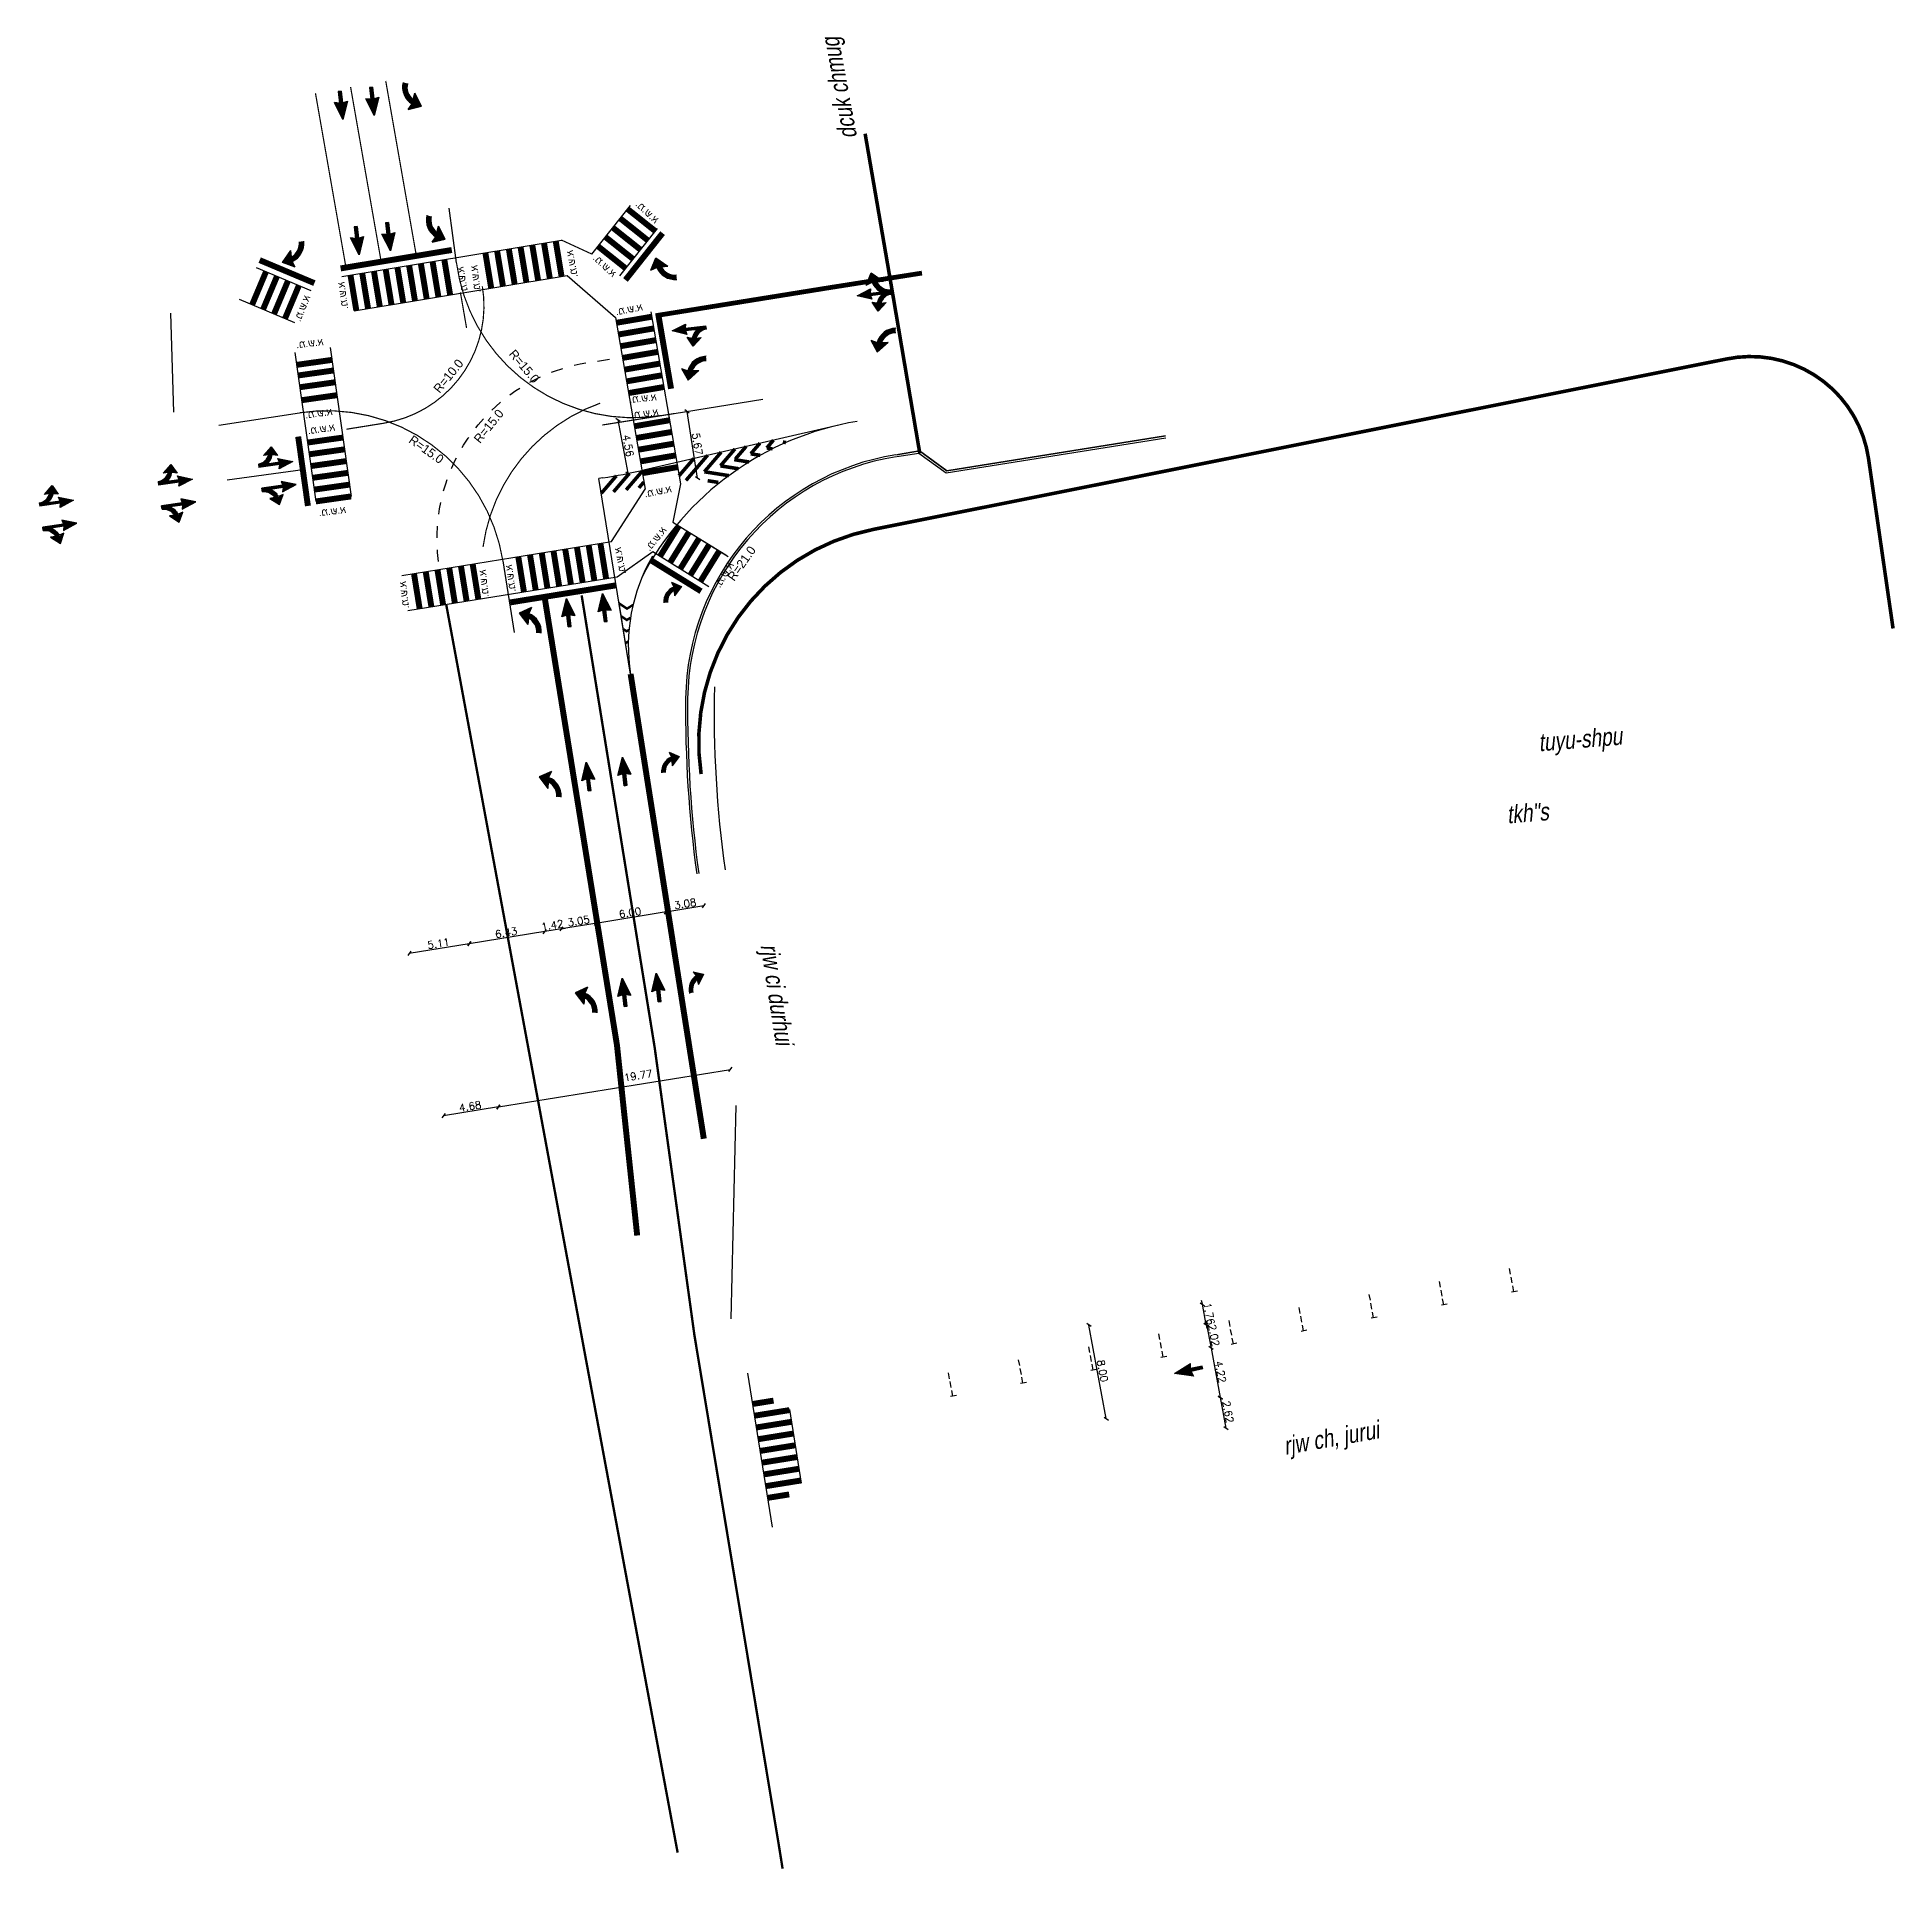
# Model space of a CAD drawing. Extents: x 183304 to 184528, y 666784 to 667526.
# Drawn here: x 183304 to 183460.2, y 666816.9 to 666971.1 of the extents above; entities that cross this region are included whole.
import ezdxf
from ezdxf.enums import TextEntityAlignment as Align

# ---------------------------------------------------------------- set-up
doc = ezdxf.new("R2010")
doc.units = 0
for name, pattern in [('1-1', [2, 1, -1]), ('D1', [2, 1, -1]), ('DASHED', [0.75, 0.5, -0.25])]:
    doc.linetypes.add(name, pattern=pattern)
for name, color, linetype in [('0-XREF', 7, 'Continuous'), ('D-D13', 7, 'Continuous'), ('D-Dim', 7, 'Continuous'), ('D-Dim-pk', 7, 'Continuous'), ('D-DIM2', 7, 'Continuous'), ('D-EV-INSIDE', 2, 'Continuous'), ('D-MAAVAR', 7, 'Continuous'), ('D-Nativ', 7, '1-1'), ('D-Paint', 7, 'Continuous'), ('D-Parking', 123, 'DASHED'), ('D-Road', 7, 'Continuous'), ('D-Tamrur', 7, 'Continuous'), ('D-TEXT', 7, 'Continuous'), ('D-TEXT1', 7, 'Continuous'), ('D14', 7, 'Continuous'), ('row', 160, 'Continuous'), ('TR-TXT', 2, 'Continuous')]:
    doc.layers.add(name, color=color, linetype=linetype)
doc.styles.add('0-Techno', font='0-techno')
doc.styles.add('DDIM', font='heb.shx')
doc.styles.add('MIR2', font='mirym.shx', dxfattribs={"width": 0.8, "oblique": 10})
doc.styles.add('r', font='romand')
doc.dimstyles.new('tik', dxfattribs={"dimscale": 1.25, "dimtxt": 0.5, "dimasz": 0.25, "dimexe": 0, "dimexo": 0, "dimgap": 0.09, "dimtad": 1, "dimzin": 0, "dimdsep": 46, "dimtxsty": 'r', "dimblk1": 'OBLIQUE', "dimblk2": 'OBLIQUE', "dimsah": 1, "dimcen": 0.09, "dimse1": 1, "dimse2": 1, "dimclrd": 256, "dimclrt": 256, "dimadec": 0, "dimazin": 0, "dimtfac": 1, "dimtix": 1, "dimtmove": 2, "dimatfit": 3, "dimldrblk": 'OBLIQUE', "dimfxl": 1, "dimtolj": 1, "dimtzin": 0, "dimarcsym": 0})

# ---------------------------------------------------------------- blocks, each defined once
blk = doc.blocks.new('_Oblique')
at = {"color": 0, "linetype": 'ByBlock', "lineweight": -2}
blk.add_line((-0.5, -0.5), (0.5, 0.5), dxfattribs=at)
blk = doc.blocks.new('*D63')
at = {"layer": 'D-DIM2', "lineweight": -2, "transparency": 16777216}
blk.add_line((183402.7, 666860.81), (183403.47, 666856.65), dxfattribs=at)
at = {"layer": 'DEFPOINTS', "color": 0, "transparency": 16777216}
for p in [(183403.17, 666860.89), (183403.44, 666856.65), (183403.47, 666856.65)]:
    blk.add_point(p, dxfattribs=at)
at = {"layer": 'D-DIM2', "lineweight": -2, "transparency": 16777216, "xscale": 0.3125, "yscale": 0.3125, "zscale": 0.3125}
for p, rotation in [((183402.7, 666860.81), 100.4885027960148), ((183403.47, 666856.65), 280.4885027960148)]:
    blk.add_blockref('_Oblique', p, dxfattribs=dict(at, rotation=rotation))
at = {"layer": 'D-DIM2', "transparency": 16777216, "insert": (183403.5, 666858.81), "char_height": 0.625, "attachment_point": 5, "rotation": 280.4885, "style": 'r'}
blk.add_mtext('\\A1;4.22', dxfattribs=at)
blk = doc.blocks.new('*D64')
at = {"layer": 'D-DIM2', "lineweight": -2, "transparency": 16777216}
for p, q in [((183401.97, 666864.49), (183401.91, 666864.8)), ((183402.28, 666862.76), (183401.97, 666864.49)), ((183402.28, 666862.76), (183402.34, 666862.45))]:
    blk.add_line(p, q, dxfattribs=at)
at = {"layer": 'DEFPOINTS', "color": 0, "transparency": 16777216}
for p in [(183401.73, 666864.45), (183401.97, 666864.49), (183402.05, 666862.72)]:
    blk.add_point(p, dxfattribs=at)
at = {"layer": 'D-DIM2', "lineweight": -2, "transparency": 16777216, "xscale": 0.3125, "yscale": 0.3125, "zscale": 0.3125}
for p, rotation in [((183401.97, 666864.49), 280.3964536285469), ((183402.28, 666862.76), 100.3964536285469)]:
    blk.add_blockref('_Oblique', p, dxfattribs=dict(at, rotation=rotation))
at = {"layer": 'D-DIM2', "transparency": 16777216, "insert": (183402.54, 666863.7), "char_height": 0.625, "attachment_point": 5, "rotation": 280.3965, "style": 'r'}
blk.add_mtext('\\A1;1.76', dxfattribs=at)
blk = doc.blocks.new('*D65')
at = {"layer": 'D-DIM2', "lineweight": -2, "transparency": 16777216}
for p, q in [((183402.33, 666862.8), (183402.28, 666863.1)), ((183402.33, 666862.8), (183402.7, 666860.81)), ((183402.7, 666860.81), (183402.76, 666860.5))]:
    blk.add_line(p, q, dxfattribs=at)
at = {"layer": 'DEFPOINTS', "color": 0, "transparency": 16777216}
for p in [(183402.81, 666862.88), (183402.7, 666860.81), (183403.17, 666860.89)]:
    blk.add_point(p, dxfattribs=at)
at = {"layer": 'D-DIM2', "lineweight": -2, "transparency": 16777216, "xscale": 0.3125, "yscale": 0.3125, "zscale": 0.3125}
for p, rotation in [((183402.33, 666862.8), 280.488502796373), ((183402.7, 666860.81), 100.488502796373)]:
    blk.add_blockref('_Oblique', p, dxfattribs=dict(at, rotation=rotation))
at = {"layer": 'D-DIM2', "transparency": 16777216, "insert": (183402.94, 666861.88), "char_height": 0.625, "attachment_point": 5, "rotation": 280.4885, "style": 'r'}
blk.add_mtext('\\A1;2.02', dxfattribs=at)
blk = doc.blocks.new('DD-13SS')
at = {"layer": 'D-D13'}
for p, q in [((-0.55, -1.5), (0, 0)), ((0, 0), (0.55, -1.5)), ((-0.125, -1.4), (-0.55, -1.5)), ((-0.125, -2.4), (-0.125, -1.4)), ((0.125, -1.4), (0.55, -1.5)), ((0.125, -2.4), (0.125, -1.4)), ((-0.125, -2.4), (0.125, -2.4))]:
    blk.add_line(p, q, dxfattribs=at)
for points in [[(-0.125, -1.4), (-0.55, -1.5), (0, 0)], [(0.125, -1.4), (0, 0), (-0.125, -1.4)], [(0.55, -1.5), (0, 0), (0.125, -1.4)], [(-0.125, -2.4), (0.125, -1.4), (-0.125, -1.4)], [(0.125, -1.4), (-0.125, -2.4), (0.125, -2.4)]]:
    blk.add_solid(points, dxfattribs=at)
blk = doc.blocks.new('*D66')
at = {"layer": 'D-TEXT', "lineweight": -2, "transparency": 16777216}
blk.add_line((183393.88, 666854.88), (183392.43, 666862.74), dxfattribs=at)
at = {"layer": 'DEFPOINTS', "color": 0, "transparency": 16777216}
for p in [(183392.43, 666862.74), (183392.84, 666862.82), (183394.29, 666854.95)]:
    blk.add_point(p, dxfattribs=at)
at = {"layer": 'D-TEXT', "lineweight": -2, "transparency": 16777216, "xscale": 0.3125, "yscale": 0.3125, "zscale": 0.3125}
for p, rotation in [((183392.43, 666862.74), 100.3964536291998), ((183393.88, 666854.88), 280.3964536291998)]:
    blk.add_blockref('_Oblique', p, dxfattribs=dict(at, rotation=rotation))
at = {"layer": 'D-TEXT', "transparency": 16777216, "insert": (183393.57, 666858.89), "char_height": 0.625, "attachment_point": 5, "rotation": 280.3965, "style": 'r'}
blk.add_mtext('\\A1;8.00', dxfattribs=at)
blk = doc.blocks.new('pk2')
for p, q in [((0, -2), (0, 0)), ((0.3, -2), (-0.3, -2))]:
    blk.add_line(p, q)
blk = doc.blocks.new('*D67')
at = {"layer": 'D-DIM2', "lineweight": -2, "transparency": 16777216}
blk.add_line((183403.47, 666856.65), (183403.95, 666854.08), dxfattribs=at)
at = {"layer": 'DEFPOINTS', "color": 0, "transparency": 16777216}
for p in [(183403.94, 666856.74), (183403.48, 666853.99), (183403.95, 666854.08)]:
    blk.add_point(p, dxfattribs=at)
at = {"layer": 'D-DIM2', "lineweight": -2, "transparency": 16777216, "xscale": 0.3125, "yscale": 0.3125, "zscale": 0.3125}
for p, rotation in [((183403.47, 666856.65), 100.4885027960148), ((183403.95, 666854.08), 280.4885027960148)]:
    blk.add_blockref('_Oblique', p, dxfattribs=dict(at, rotation=rotation))
at = {"layer": 'D-DIM2', "transparency": 16777216, "insert": (183404.13, 666855.44), "char_height": 0.625, "attachment_point": 5, "rotation": 280.4885, "style": 'r'}
blk.add_mtext('\\A1;2.62', dxfattribs=at)
blk = doc.blocks.new('*D68')
at = {"layer": 'D-TEXT', "lineweight": -2, "transparency": 16777216}
blk.add_line((183342.76, 666881.1), (183338.14, 666880.36), dxfattribs=at)
at = {"layer": 'DEFPOINTS', "color": 0, "transparency": 16777216}
for p in [(183338.05, 666880.9), (183342.73, 666881.28), (183338.14, 666880.36)]:
    blk.add_point(p, dxfattribs=at)
at = {"layer": 'D-TEXT', "lineweight": -2, "transparency": 16777216, "xscale": 0.3125, "yscale": 0.3125, "zscale": 0.3125}
for p, rotation in [((183338.14, 666880.36), 189.1725529193288), ((183342.76, 666881.1), 9.172552919328778)]:
    blk.add_blockref('_Oblique', p, dxfattribs=dict(at, rotation=rotation))
at = {"layer": 'D-TEXT', "transparency": 16777216, "insert": (183340.38, 666881.15), "char_height": 0.625, "attachment_point": 5, "rotation": 9.1726, "style": 'r'}
blk.add_mtext('\\A1;4.68', dxfattribs=at)
blk = doc.blocks.new('*D69')
at = {"layer": 'D-TEXT', "lineweight": -2, "transparency": 16777216}
blk.add_line((183342.76, 666881.1), (183362.28, 666884.25), dxfattribs=at)
at = {"layer": 'DEFPOINTS', "color": 0, "transparency": 16777216}
for p in [(183362.25, 666884.43), (183362.28, 666884.25), (183342.73, 666881.28)]:
    blk.add_point(p, dxfattribs=at)
at = {"layer": 'D-TEXT', "lineweight": -2, "transparency": 16777216, "xscale": 0.3125, "yscale": 0.3125, "zscale": 0.3125}
for p, rotation in [((183362.28, 666884.25), 9.172552920360026), ((183342.76, 666881.1), 189.17255292036)]:
    blk.add_blockref('_Oblique', p, dxfattribs=dict(at, rotation=rotation))
at = {"layer": 'D-TEXT', "transparency": 16777216, "insert": (183354.51, 666883.74), "char_height": 0.625, "attachment_point": 5, "rotation": 9.1726, "style": 'r'}
blk.add_mtext('\\A1;19.77', dxfattribs=at)
blk = doc.blocks.new('*D70')
at = {"layer": 'D-TEXT', "lineweight": -2, "transparency": 16777216}
blk.add_line((183340.31, 666894.83), (183335.26, 666894.01), dxfattribs=at)
at = {"layer": 'DEFPOINTS', "color": 0, "transparency": 16777216}
for p in [(183335.26, 666894.01), (183335.41, 666893.09), (183340.45, 666893.91)]:
    blk.add_point(p, dxfattribs=at)
at = {"layer": 'D-TEXT', "lineweight": -2, "transparency": 16777216, "xscale": 0.3125, "yscale": 0.3125, "zscale": 0.3125}
for p, rotation in [((183340.31, 666894.83), 9.172552919328778), ((183335.26, 666894.01), 189.1725529193288)]:
    blk.add_blockref('_Oblique', p, dxfattribs=dict(at, rotation=rotation))
at = {"layer": 'D-TEXT', "transparency": 16777216, "insert": (183337.72, 666894.84), "char_height": 0.625, "attachment_point": 5, "rotation": 9.1726, "style": 'r'}
blk.add_mtext('\\A1;5.11', dxfattribs=at)
blk = doc.blocks.new('*D71')
at = {"layer": 'D-TEXT', "lineweight": -2, "transparency": 16777216}
blk.add_line((183346.66, 666895.85), (183340.31, 666894.83), dxfattribs=at)
at = {"layer": 'DEFPOINTS', "color": 0, "transparency": 16777216}
for p in [(183340.31, 666894.83), (183346.71, 666895.53), (183340.45, 666893.91)]:
    blk.add_point(p, dxfattribs=at)
at = {"layer": 'D-TEXT', "lineweight": -2, "transparency": 16777216, "xscale": 0.3125, "yscale": 0.3125, "zscale": 0.3125}
for p, rotation in [((183346.66, 666895.85), 9.172552919328778), ((183340.31, 666894.83), 189.1725529193288)]:
    blk.add_blockref('_Oblique', p, dxfattribs=dict(at, rotation=rotation))
at = {"layer": 'D-TEXT', "transparency": 16777216, "insert": (183343.41, 666895.76), "char_height": 0.625, "attachment_point": 5, "rotation": 9.1726, "style": 'r'}
blk.add_mtext('\\A1;6.43', dxfattribs=at)
blk = doc.blocks.new('*D72')
at = {"layer": 'D-TEXT', "lineweight": -2, "transparency": 16777216}
for p, q in [((183348.06, 666896.08), (183346.66, 666895.85)), ((183348.06, 666896.08), (183348.37, 666896.13)), ((183346.66, 666895.85), (183346.35, 666895.8))]:
    blk.add_line(p, q, dxfattribs=at)
at = {"layer": 'DEFPOINTS', "color": 0, "transparency": 16777216}
for p in [(183346.66, 666895.85), (183346.71, 666895.53), (183348.1, 666895.82)]:
    blk.add_point(p, dxfattribs=at)
at = {"layer": 'D-TEXT', "lineweight": -2, "transparency": 16777216, "xscale": 0.3125, "yscale": 0.3125, "zscale": 0.3125}
for p, rotation in [((183346.66, 666895.85), 9.172552919328801), ((183348.06, 666896.08), 189.1725529193288)]:
    blk.add_blockref('_Oblique', p, dxfattribs=dict(at, rotation=rotation))
at = {"layer": 'D-TEXT', "transparency": 16777216, "insert": (183347.29, 666896.39), "char_height": 0.625, "attachment_point": 5, "rotation": 9.1726, "style": 'r'}
blk.add_mtext('\\A1;1.42', dxfattribs=at)
blk = doc.blocks.new('*D73')
at = {"layer": 'D-TEXT', "lineweight": -2, "transparency": 16777216}
blk.add_line((183351.07, 666896.57), (183348.06, 666896.08), dxfattribs=at)
at = {"layer": 'DEFPOINTS', "color": 0, "transparency": 16777216}
for p in [(183348.06, 666896.08), (183351.07, 666896.56), (183348.1, 666895.82)]:
    blk.add_point(p, dxfattribs=at)
at = {"layer": 'D-TEXT', "lineweight": -2, "transparency": 16777216, "xscale": 0.3125, "yscale": 0.3125, "zscale": 0.3125}
for p, rotation in [((183348.06, 666896.08), 189.1725529193288), ((183351.07, 666896.57), 9.172552919328778)]:
    blk.add_blockref('_Oblique', p, dxfattribs=dict(at, rotation=rotation))
at = {"layer": 'D-TEXT', "transparency": 16777216, "insert": (183349.5, 666896.74), "char_height": 0.625, "attachment_point": 5, "rotation": 9.1726, "style": 'r'}
blk.add_mtext('\\A1;3.05', dxfattribs=at)
blk = doc.blocks.new('*D74')
at = {"layer": 'D-TEXT', "lineweight": -2, "transparency": 16777216}
blk.add_line((183356.86, 666897.5), (183350.94, 666896.54), dxfattribs=at)
at = {"layer": 'DEFPOINTS', "color": 0, "transparency": 16777216}
for p in [(183350.94, 666896.54), (183350.94, 666896.54), (183356.86, 666897.5)]:
    blk.add_point(p, dxfattribs=at)
at = {"layer": 'D-TEXT', "lineweight": -2, "transparency": 16777216, "xscale": 0.3125, "yscale": 0.3125, "zscale": 0.3125}
for p, rotation in [((183356.86, 666897.5), 9.172552919328778), ((183350.94, 666896.54), 189.1725529193288)]:
    blk.add_blockref('_Oblique', p, dxfattribs=dict(at, rotation=rotation))
at = {"layer": 'D-TEXT', "transparency": 16777216, "insert": (183353.83, 666897.44), "char_height": 0.625, "attachment_point": 5, "rotation": 9.1726, "style": 'r'}
blk.add_mtext('\\A1;6.00', dxfattribs=at)
blk = doc.blocks.new('*D75')
at = {"layer": 'D-TEXT', "lineweight": -2, "transparency": 16777216}
blk.add_line((183360.05, 666898.02), (183357.01, 666897.52), dxfattribs=at)
at = {"layer": 'DEFPOINTS', "color": 0, "transparency": 16777216}
for p in [(183360.04, 666898.13), (183357.01, 666897.53), (183357.01, 666897.52)]:
    blk.add_point(p, dxfattribs=at)
at = {"layer": 'D-TEXT', "lineweight": -2, "transparency": 16777216, "xscale": 0.3125, "yscale": 0.3125, "zscale": 0.3125}
for p, rotation in [((183357.01, 666897.52), 189.1725529193288), ((183360.05, 666898.02), 9.172552919328778)]:
    blk.add_blockref('_Oblique', p, dxfattribs=dict(at, rotation=rotation))
at = {"layer": 'D-TEXT', "transparency": 16777216, "insert": (183358.47, 666898.19), "char_height": 0.625, "attachment_point": 5, "rotation": 9.1726, "style": 'r'}
blk.add_mtext('\\A1;3.08', dxfattribs=at)
blk = doc.blocks.new('DD-13RR')
at = {"layer": 'D-D13'}
for p, q in [((0, 0), (0.2, -0.52)), ((0, 0), (1, -0.53)), ((1, -0.53), (0.2, -1.45)), ((0.2, -0.9), (0.2, -1.45))]:
    blk.add_line(p, q, dxfattribs=at)
for centre, radius, start in [((0.68, -2.1), 1.65, 106.731), ((0.7, -2.1), 1.3, 112.6199)]:
    blk.add_arc(centre, radius, start, 180, dxfattribs=at)
for points in [[(0.2, -0.52), (0, 0), (1, -0.53)], [(-0.91, -1.63), (-0.54, -1.71), (-0.86, -1.49)], [(-0.86, -1.49), (-0.49, -1.58), (-0.81, -1.37)], [(-0.54, -1.71), (-0.86, -1.49), (-0.49, -1.58)], [(-0.81, -1.37), (-0.43, -1.46), (-0.73, -1.24)], [(-0.49, -1.58), (-0.81, -1.37), (-0.43, -1.46)], [(-0.73, -1.24), (-0.36, -1.34), (-0.62, -1.08)], [(-0.43, -1.46), (-0.73, -1.24), (-0.36, -1.34)], [(-0.62, -1.08), (-0.27, -1.24), (-0.51, -0.95)], [(-0.36, -1.34), (-0.62, -1.08), (-0.27, -1.24)], [(-0.51, -0.95), (-0.16, -1.13), (-0.36, -0.81)], [(-0.27, -1.24), (-0.51, -0.95), (-0.16, -1.13)], [(-0.36, -0.81), (-0.07, -1.05), (-0.24, -0.73)], [(-0.16, -1.13), (-0.36, -0.81), (-0.07, -1.05)], [(-0.24, -0.73), (0.02, -0.99), (-0.12, -0.65)], [(-0.07, -1.05), (-0.24, -0.73), (0.02, -0.99)], [(-0.12, -0.65), (0.13, -0.93), (0.04, -0.58)], [(0.02, -0.99), (-0.12, -0.65), (0.13, -0.93)], [(0.04, -0.58), (0.2, -0.9), (0.12, -0.55)], [(0.13, -0.93), (0.04, -0.58), (0.2, -0.9)], [(0.12, -0.55), (0.2, -0.9), (0.2, -0.52)], [(0.2, -0.9), (1, -0.53), (0.2, -0.52)], [(0.2, -0.9), (0.2, -1.45), (1, -0.53)], [(-0.97, -1.96), (-0.58, -1.9), (-0.95, -1.84)], [(-0.6, -2), (-0.97, -1.96), (-0.58, -1.9)], [(-0.97, -2.1), (-0.6, -2), (-0.97, -1.96)], [(-0.6, -2.1), (-0.97, -2.1), (-0.6, -2)], [(-0.95, -1.84), (-0.57, -1.81), (-0.93, -1.74)], [(-0.58, -1.9), (-0.95, -1.84), (-0.57, -1.81)], [(-0.93, -1.74), (-0.54, -1.71), (-0.91, -1.63)], [(-0.57, -1.81), (-0.93, -1.74), (-0.54, -1.71)]]:
    blk.add_solid(points, dxfattribs=at)
blk = doc.blocks.new('DD-13LL')
at = {"layer": 'D-D13'}
for p, q in [((0, 0), (-1, -0.53)), ((0, 0), (-0.2, -0.52)), ((-1, -0.53), (-0.2, -1.45)), ((-0.2, -0.9), (-0.2, -1.45))]:
    blk.add_line(p, q, dxfattribs=at)
for centre, radius, end in [((-0.68, -2.1), 1.65, 73.269), ((-0.7, -2.1), 1.3, 67.3801)]:
    blk.add_arc(centre, radius, 0, end, dxfattribs=at)
for points in [[(-0.2, -0.52), (0, 0), (-1, -0.53)], [(-0.2, -0.9), (-1, -0.53), (-0.2, -0.52)], [(-0.2, -0.9), (-0.2, -1.45), (-1, -0.53)], [(-0.12, -0.55), (-0.2, -0.9), (-0.2, -0.52)], [(-0.04, -0.58), (-0.2, -0.9), (-0.12, -0.55)], [(-0.13, -0.93), (-0.04, -0.58), (-0.2, -0.9)], [(0.12, -0.65), (-0.13, -0.93), (-0.04, -0.58)], [(-0.02, -0.99), (0.12, -0.65), (-0.13, -0.93)], [(0.24, -0.73), (-0.02, -0.99), (0.12, -0.65)], [(0.07, -1.05), (0.24, -0.73), (-0.02, -0.99)], [(0.36, -0.81), (0.07, -1.05), (0.24, -0.73)], [(0.16, -1.13), (0.36, -0.81), (0.07, -1.05)], [(0.51, -0.95), (0.16, -1.13), (0.36, -0.81)], [(0.27, -1.24), (0.51, -0.95), (0.16, -1.13)], [(0.62, -1.08), (0.27, -1.24), (0.51, -0.95)], [(0.36, -1.34), (0.62, -1.08), (0.27, -1.24)], [(0.73, -1.24), (0.36, -1.34), (0.62, -1.08)], [(0.43, -1.46), (0.73, -1.24), (0.36, -1.34)], [(0.81, -1.37), (0.43, -1.46), (0.73, -1.24)], [(0.49, -1.58), (0.81, -1.37), (0.43, -1.46)], [(0.86, -1.49), (0.49, -1.58), (0.81, -1.37)], [(0.54, -1.71), (0.86, -1.49), (0.49, -1.58)], [(0.91, -1.63), (0.54, -1.71), (0.86, -1.49)], [(0.93, -1.74), (0.54, -1.71), (0.91, -1.63)], [(0.57, -1.81), (0.93, -1.74), (0.54, -1.71)], [(0.95, -1.84), (0.57, -1.81), (0.93, -1.74)], [(0.58, -1.9), (0.95, -1.84), (0.57, -1.81)], [(0.97, -1.96), (0.58, -1.9), (0.95, -1.84)], [(0.6, -2), (0.97, -1.96), (0.58, -1.9)], [(0.97, -2.1), (0.6, -2), (0.97, -1.96)], [(0.6, -2.1), (0.97, -2.1), (0.6, -2)]]:
    blk.add_solid(points, dxfattribs=at)
blk = doc.blocks.new('*D76')
at = {"layer": 'D-Dim', "lineweight": -2, "transparency": 16777216}
blk.add_line((183359.51, 666934), (183358.63, 666939.6), dxfattribs=at)
at = {"layer": 'DEFPOINTS', "color": 0, "transparency": 16777216}
for p in [(183358.63, 666939.6), (183358.98, 666939.65), (183359.87, 666934.06)]:
    blk.add_point(p, dxfattribs=at)
at = {"layer": 'D-Dim', "lineweight": -2, "transparency": 16777216, "xscale": 0.3125, "yscale": 0.3125, "zscale": 0.3125}
for p, rotation in [((183358.63, 666939.6), 98.96681100731807), ((183359.51, 666934), 278.9668110073181)]:
    blk.add_blockref('_Oblique', p, dxfattribs=dict(at, rotation=rotation))
at = {"layer": 'D-Dim', "transparency": 16777216, "insert": (183359.49, 666936.87), "char_height": 0.625, "attachment_point": 5, "rotation": 278.9668, "style": 'r'}
blk.add_mtext('\\A1;5.67', dxfattribs=at)
blk = doc.blocks.new('DD-13SLL')
at = {"layer": 'D-D13'}
for p, q in [((-0.55, -1.5), (0, 0)), ((0, 0), (0.55, -1.5)), ((-1.85, -2.02), (-0.85, -1.5)), ((-0.85, -1.5), (-0.99, -2.02)), ((-0.12, -1.4), (-0.55, -1.5)), ((-0.12, -1.4), (-0.12, -2.72)), ((0.55, -1.5), (0.12, -1.4)), ((0.12, -1.4), (0.12, -3.6)), ((-1.05, -2.95), (-1.85, -2.02)), ((-1.05, -2.4), (-1.05, -2.95)), ((-0.25, -3.6), (0.12, -3.6))]:
    blk.add_line(p, q, dxfattribs=at)
for centre, radius, start, end in [((-1.55, -3.6), 1.3, 0, 67.3801), ((-1.54, -3.6), 1.67, 31.7558, 70.5812)]:
    blk.add_arc(centre, radius, start, end, dxfattribs=at)
for points in [[(-0.12, -1.4), (-0.55, -1.5), (0, 0)], [(0.12, -1.4), (0, 0), (-0.12, -1.4)], [(0.12, -1.4), (0.55, -1.5), (0, 0)], [(-1.05, -2.02), (-0.85, -1.5), (-1.85, -2.02)], [(-0.12, -1.4), (-0.12, -2.72), (0.12, -1.4)], [(0.12, -3.6), (0.12, -1.4), (-0.12, -2.72)], [(-1.05, -2.4), (-1.85, -2.02), (-1.05, -2.02)], [(-1.05, -2.4), (-1.05, -2.95), (-1.85, -2.02)], [(-0.97, -2.05), (-1.05, -2.4), (-1.05, -2.02)], [(-0.89, -2.08), (-1.05, -2.4), (-0.97, -2.05)], [(-0.98, -2.43), (-0.89, -2.08), (-1.05, -2.4)], [(-0.73, -2.15), (-0.98, -2.43), (-0.89, -2.08)], [(-0.87, -2.49), (-0.73, -2.15), (-0.98, -2.43)], [(-0.61, -2.23), (-0.87, -2.49), (-0.73, -2.15)], [(-0.78, -2.55), (-0.61, -2.23), (-0.87, -2.49)], [(-0.49, -2.31), (-0.78, -2.55), (-0.61, -2.23)], [(-0.69, -2.63), (-0.49, -2.31), (-0.78, -2.55)], [(-0.34, -2.45), (-0.69, -2.63), (-0.49, -2.31)], [(-0.58, -2.74), (-0.34, -2.45), (-0.69, -2.63)], [(-0.23, -2.58), (-0.58, -2.74), (-0.34, -2.45)], [(-0.49, -2.84), (-0.23, -2.58), (-0.58, -2.74)], [(-0.12, -2.74), (-0.49, -2.84), (-0.23, -2.58)], [(-0.42, -2.96), (-0.12, -2.74), (-0.49, -2.84)], [(-0.04, -2.87), (-0.42, -2.96), (-0.12, -2.74)], [(-0.36, -3.08), (-0.04, -2.87), (-0.42, -2.96)], [(0.01, -2.99), (-0.36, -3.08), (-0.04, -2.87)], [(-0.31, -3.21), (0.01, -2.99), (-0.36, -3.08)], [(0.06, -3.13), (-0.31, -3.21), (0.01, -2.99)], [(0.08, -3.24), (-0.31, -3.21), (0.06, -3.13)], [(-0.28, -3.31), (0.08, -3.24), (-0.31, -3.21)], [(0.1, -3.34), (-0.28, -3.31), (0.08, -3.24)], [(-0.27, -3.4), (0.1, -3.34), (-0.28, -3.31)], [(0.12, -3.46), (-0.27, -3.4), (0.1, -3.34)], [(-0.25, -3.5), (0.12, -3.46), (-0.27, -3.4)], [(0.12, -3.6), (-0.25, -3.5), (0.12, -3.46)], [(-0.25, -3.6), (0.12, -3.6), (-0.25, -3.5)], [(-0.12, -2.72), (-0.13, -2.72), (-0.06, -2.84)], [(0.12, -3.07), (0.12, -2.72), (-0.12, -2.72)], [(0, -2.89), (-0.06, -2.84), (-0.12, -2.72)], [(-0.01, -2.94), (0, -2.89), (-0.06, -2.84)], [(0.12, -3.07), (0, -2.89), (-0.01, -2.94)], [(0.12, -3.07), (0.05, -3.1), (-0.01, -2.94)], [(0.12, -3.07), (0.05, -3.1), (0.12, -3.26)], [(0.1, -3.29), (0.12, -3.26), (0.05, -3.1)], [(0.12, -3.37), (0.1, -3.29), (0.12, -3.26)], [(0.12, -3.6), (0.12, -3.37), (0.1, -3.29)]]:
    blk.add_solid(points, dxfattribs=at)
blk = doc.blocks.new('*D118')
at = {"layer": 'D-Dim', "lineweight": -2, "transparency": 16777216}
blk.add_line((183353.66, 666934.41), (183352.83, 666938.89), dxfattribs=at)
at = {"layer": 'DEFPOINTS', "color": 0, "transparency": 16777216}
for p in [(183352.83, 666938.89), (183353.38, 666938.99), (183354.21, 666934.51)]:
    blk.add_point(p, dxfattribs=at)
at = {"layer": 'D-Dim', "lineweight": -2, "transparency": 16777216, "xscale": 0.3125, "yscale": 0.3125, "zscale": 0.3125}
for p, rotation in [((183352.83, 666938.89), 100.4860570186966), ((183353.66, 666934.41), 280.4860570186966)]:
    blk.add_blockref('_Oblique', p, dxfattribs=dict(at, rotation=rotation))
at = {"layer": 'D-Dim', "transparency": 16777216, "insert": (183353.67, 666936.73), "char_height": 0.625, "attachment_point": 5, "rotation": 280.4861, "style": 'r'}
blk.add_mtext('\\A1;4.56', dxfattribs=at)

msp = doc.modelspace()

# ---------------------------------------------------------------- linework, layer by layer
at = {"layer": '0-XREF', "const_width": 0.3}
msp.add_lwpolyline([(183373.603, 666962.975), (183375.861, 666949.859), (183378.202, 666936.085)], dxfattribs=at)
at = {"layer": 'D-Dim'}
for p, q in [((183339.232, 666952.112), (183338.626, 666956.7)), ((183356.501, 666939.269), (183364.994, 666940.644)), ((183319.255, 666938.441), (183326.017, 666939.492)), ((183343.133, 666927.038), (183344.096, 666921.014))]:
    msp.add_line(p, q, dxfattribs=at)
at = {"layer": 'D-Dim-pk'}
msp.add_line((183315.167, 666947.883), (183315.428, 666939.538), dxfattribs=at)
at = {"layer": 'D-EV-INSIDE'}
for p, q in [((183380.426, 666934.444), (183398.898, 666937.401)), ((183376.268, 666935.804), (183378.135, 666936.103)), ((183378.135, 666936.103), (183380.426, 666934.444))]:
    msp.add_line(p, q, dxfattribs=at)
msp.add_lwpolyline([(183376.213, 666935.795, 0.3654706), (183358.677, 666915.445, 0.0369478), (183359.61, 666900.741, 0.0369478)], format="xyb", dxfattribs=at)
at = {"layer": 'D-MAAVAR'}
for p, q in [((183350.604, 666952.852), (183353.859, 666956.939)), ((183329.602, 666950.951), (183348.051, 666954.007)), ((183350.604, 666952.852), (183348.051, 666954.007)), ((183352.973, 666951.011), (183356.141, 666954.989)), ((183330.621, 666948.079), (183348.546, 666951.048)), ((183348.546, 666951.048), (183352.616, 666947.51)), ((183355.575, 666948.001), (183358.061, 666933.524)), ((183355.575, 666948.001), (183358.061, 666933.524)), ((183352.616, 666947.51), (183355.098, 666933.057)), ((183352.616, 666947.51), (183355.098, 666933.057)), ((183358.061, 666933.524), (183357.421, 666930.301)), ((183352.278, 666928.668), (183355.098, 666933.057)), ((183357.421, 666930.301), (183362.093, 666927.413)), ((183357.506, 666930.249), (183361.883, 666927.543)), ((183357.506, 666930.249), (183361.883, 666927.543)), ((183334.637, 666925.816), (183352.278, 666928.668)), ((183352.757, 666925.706), (183355.735, 666927.817)), ((183355.735, 666927.817), (183360.465, 666924.892)), ((183355.905, 666927.712), (183360.158, 666925.082)), ((183335.138, 666922.858), (183352.757, 666925.706))]:
    msp.add_line(p, q, dxfattribs=at)
at = {"layer": 'D-MAAVAR', "color": 9}
for p, q in [((183327.005, 666949.758), (183322.414, 666951.689)), ((183325.645, 666947.076), (183320.992, 666949.033)), ((183325.624, 666944.558), (183327.397, 666932.038)), ((183328.594, 666944.979), (183330.367, 666932.459)), ((183363.702, 666858.709), (183365.789, 666845.732)), ((183367.235, 666855.634), (183368.229, 666849.455))]:
    msp.add_line(p, q, dxfattribs=at)
at = {"layer": 'D-MAAVAR', "color": 9, "const_width": 0.5}
for points in [[(183352.996, 666955.856), (183355.343, 666953.987)], [(183353.619, 666956.638), (183355.966, 666954.769)], [(183345.607, 666953.602), (183346.097, 666950.642)], [(183346.593, 666953.765), (183347.084, 666950.806)], [(183347.58, 666953.929), (183348.07, 666950.969)], [(183351.75, 666954.292), (183354.097, 666952.423)], [(183352.373, 666955.074), (183354.72, 666953.205)], [(183336.235, 666952.049), (183336.725, 666949.09)], [(183337.221, 666952.213), (183337.711, 666949.253)], [(183338.208, 666952.376), (183338.698, 666949.417)], [(183341.661, 666952.948), (183342.151, 666949.989)], [(183342.647, 666953.112), (183343.138, 666950.152)], [(183343.634, 666953.275), (183344.124, 666950.315)], [(183344.62, 666953.438), (183345.111, 666950.479)], [(183351.127, 666953.509), (183353.474, 666951.64)], [(183323.207, 666951.356), (183322.044, 666948.591)], [(183324.129, 666950.968), (183322.966, 666948.203)], [(183325.051, 666950.58), (183323.887, 666947.815)], [(183330.315, 666951.069), (183330.806, 666948.109)], [(183331.302, 666951.232), (183331.792, 666948.273)], [(183332.288, 666951.396), (183332.779, 666948.436)], [(183333.275, 666951.559), (183333.765, 666948.599)], [(183334.262, 666951.723), (183334.752, 666948.763)], [(183335.248, 666951.886), (183335.738, 666948.926)], [(183325.972, 666950.192), (183324.809, 666947.427)], [(183352.692, 666947.067), (183355.649, 666947.575)], [(183352.861, 666946.081), (183355.818, 666946.589)], [(183353.03, 666945.096), (183355.987, 666945.603)], [(183353.2, 666944.11), (183356.156, 666944.618)], [(183325.771, 666943.522), (183328.741, 666943.943)], [(183325.897, 666942.631), (183328.867, 666943.051)], [(183353.369, 666943.125), (183356.325, 666943.632)], [(183353.538, 666942.139), (183356.495, 666942.647)], [(183326.037, 666941.641), (183329.007, 666942.061)], [(183353.707, 666941.153), (183356.664, 666941.661)], [(183326.191, 666940.552), (183329.162, 666940.972)], [(183354.187, 666938.359), (183357.144, 666938.866)], [(183326.696, 666936.989), (183329.666, 666937.41)], [(183326.836, 666935.999), (183329.806, 666936.419)], [(183354.356, 666937.373), (183357.313, 666937.881)], [(183354.526, 666936.388), (183357.482, 666936.895)], [(183326.976, 666935.009), (183329.946, 666935.429)], [(183354.695, 666935.402), (183357.652, 666935.91)], [(183354.864, 666934.416), (183357.821, 666934.924)], [(183327.116, 666934.019), (183330.087, 666934.439)], [(183327.256, 666933.029), (183330.227, 666933.449)], [(183327.397, 666932.038), (183330.367, 666932.459)], [(183357.937, 666929.983), (183356.359, 666927.431)], [(183358.787, 666929.457), (183357.21, 666926.905)], [(183359.638, 666928.931), (183358.06, 666926.379)], [(183344.905, 666924.437), (183344.426, 666927.399)], [(183345.892, 666924.597), (183345.413, 666927.558)], [(183346.879, 666924.756), (183346.401, 666927.718)], [(183347.867, 666924.916), (183347.388, 666927.877)], [(183348.854, 666925.075), (183348.375, 666928.037)], [(183349.841, 666925.235), (183349.362, 666928.196)], [(183350.828, 666925.394), (183350.349, 666928.356)], [(183351.815, 666925.554), (183351.337, 666928.515)], [(183360.489, 666928.405), (183358.911, 666925.853)], [(183361.339, 666927.879), (183359.761, 666925.327)], [(183336.133, 666923.019), (183335.654, 666925.981)], [(183337.12, 666923.179), (183336.641, 666926.14)], [(183338.107, 666923.338), (183337.629, 666926.3)], [(183339.094, 666923.498), (183338.616, 666926.459)], [(183340.082, 666923.657), (183339.603, 666926.619)], [(183341.069, 666923.817), (183340.59, 666926.778)], [(183364.121, 666856.103), (183365.901, 666856.389)], [(183364.28, 666855.116), (183367.242, 666855.592)], [(183364.439, 666854.129), (183367.4, 666854.605)], [(183364.597, 666853.141), (183367.559, 666853.618)], [(183364.756, 666852.154), (183367.718, 666852.63)], [(183364.915, 666851.167), (183367.877, 666851.643)], [(183365.074, 666850.179), (183368.036, 666850.656)], [(183365.232, 666849.192), (183368.194, 666849.668)], [(183365.391, 666848.205), (183367.218, 666848.498)]]:
    msp.add_lwpolyline(points, dxfattribs=at)
at = {"layer": 'D-MAAVAR', "const_width": 0.5}
for points in [[(183322.678, 666952.338), (183327.28, 666950.402)], [(183329.488, 666951.641), (183338.837, 666953.19)]]:
    msp.add_lwpolyline(points, dxfattribs=at)
at = {"layer": 'D-Nativ', "ltscale": 2, "const_width": 0.1}
for points in [[(183327.37, 666966.382), (183329.946, 666951.662)], [(183330.325, 666966.899), (183332.901, 666952.179)], [(183333.28, 666967.417), (183335.856, 666952.696)]]:
    msp.add_lwpolyline(points, dxfattribs=at)
at = {"layer": 'D-Nativ', "linetype": 'D1', "const_width": 0.1}
for points in [[(183339.232, 666952.112, 0.4228122), (183356.501, 666939.269)], [(183333.129, 666938.618, 0.4160591), (183341.407, 666950.139)], [(183351.321, 666940.305, 0.2807121), (183341.463, 666928.198)], [(183343.133, 666927.038, 0.4129222), (183326.017, 666939.492)]]:
    msp.add_lwpolyline(points, format="xyb", dxfattribs=at)
at = {"layer": 'D-Nativ', "flags": 128}
for points, const_width in [([(183378.386, 666951.248), (183370.546, 666950.012), (183356.205, 666947.7)], 0.4), ([(183346.64, 666924.008), (183352.73, 666886.295), (183354.431, 666870.278)], 0.5), ([(183357.833, 666818.36), (183350.116, 666859.88), (183338.365, 666923.38)], 0.2)]:
    msp.add_lwpolyline(points, dxfattribs=dict(at, const_width=const_width))
at = {"layer": 'D-Nativ', "linetype": 'D1', "const_width": 0.1}
for points in [[(183340.079, 666946.636), (183339.56, 666949.628)], [(183329.97, 666938.11), (183333.129, 666938.618)], [(183351.499, 666938.467), (183357.63, 666939.44)]]:
    msp.add_lwpolyline(points, dxfattribs=at)
at = {"layer": 'D-Nativ', "linetype": 'D1', "flags": 128}
msp.add_lwpolyline([(183337.723, 666926.972, -0.4084333), (183350.375, 666943.735), (183352.177, 666944.005)], format="xyb", dxfattribs=at)
at = {"layer": 'D-Nativ'}
for points, const_width in [([(183349.759, 666924.138), (183355.903, 666886.088), (183359.242, 666861.913), (183366.404, 666818.627), (183366.661, 666817.013)], 0.2), ([(183360.035, 666878.419), (183353.878, 666917.518)], 0.5)]:
    msp.add_lwpolyline(points, dxfattribs=dict(at, const_width=const_width))
at = {"layer": 'D-Paint'}
for p, q in [((183371.386, 666938.463), (183354.975, 666934.68)), ((183326.307, 666934.708), (183319.93, 666933.814)), ((183351.54, 666934.014), (183351.219, 666933.963)), ((183353.878, 666917.518), (183351.219, 666933.963)), ((183353.878, 666917.518), (183351.219, 666933.963))]:
    msp.add_line(p, q, dxfattribs=at)
at = {"layer": 'D-Paint', "const_width": 0.5}
for points in [[(183356.569, 666954.609), (183353.445, 666950.67)], [(183356.184, 666947.899), (183357.28, 666941.516)], [(183325.916, 666937.493), (183326.735, 666931.659)], [(183355.624, 666927.063), (183359.801, 666924.48)], [(183343.756, 666923.542), (183352.673, 666924.983)]]:
    msp.add_lwpolyline(points, dxfattribs=at)
at = {"layer": 'D-Paint', "color": 8}
for points, const_width in [([(183363.599, 666936.668), (183362.705, 666935.625)], 0.3), ([(183364.749, 666936.933), (183363.984, 666936.041)], 0.3), ([(183365.898, 666937.198), (183365.332, 666936.537)], 0.3), ([(183365.817, 666936.46), (183365.332, 666936.537)], 0.3), ([(183366.946, 666936.99), (183366.679, 666937.032)], 0.3), ([(183359.2, 666935.654), (183357.946, 666934.192)], 0.3), ([(183360.35, 666935.919), (183358.534, 666933.802)], 0.3), ([(183361.499, 666936.184), (183360.083, 666934.533)], 0.3), ([(183362.649, 666936.449), (183361.43, 666935.028)], 0.3), ([(183362.96, 666934.786), (183361.43, 666935.028)], 0.3), ([(183363.839, 666935.356), (183362.595, 666935.552)], 0.3), ([(183364.787, 666935.914), (183363.984, 666936.041)], 0.3), ([(183352.677, 666934.193), (183351.419, 666932.727)], 0.3), ([(183353.781, 666934.405), (183352.438, 666932.839)], 0.3), ([(183354.839, 666934.563), (183353.505, 666933.008)], 0.3), ([(183354.993, 666933.667), (183354.571, 666933.176)], 0.3), ([(183362.143, 666934.207), (183360.083, 666934.533)], 0.3), ([(183361.258, 666933.638), (183360.36, 666933.78)], 0.3), ([(183352.917, 666923.458), (183353.574, 666923.015), (183354.081, 666923.331)], 0.2), ([(183353.092, 666922.375), (183353.557, 666922.062), (183353.87, 666922.257)], 0.2), ([(183353.267, 666921.293), (183353.54, 666921.109), (183353.744, 666921.236)], 0.2), ([(183353.443, 666920.21), (183353.523, 666920.156), (183353.69, 666920.259)], 0.2)]:
    msp.add_lwpolyline(points, dxfattribs=dict(at, const_width=const_width))
at = {"layer": 'D-Paint'}
for centre, radius, start, end in [((183377.001, 666914.101), 25, 99.35707, 152.53499), ((183343.744, 666983.402), 50, 278.97043, 282.98007), ((183368.685, 666919.911), 15, 149.88058, 189.18171), ((183368.685, 666919.911), 15, 149.88058, 189.18171)]:
    msp.add_arc(centre, radius, start, end, dxfattribs=at)
at = {"layer": 'D-Road'}
for p, q in [((183398.871, 666937.569), (183380.469, 666934.623)), ((183380.469, 666934.623), (183398.871, 666937.569)), ((183378.178, 666936.282), (183376.241, 666935.971)), ((183376.241, 666935.971), (183378.178, 666936.282)), ((183380.469, 666934.623), (183378.178, 666936.282)), ((183378.178, 666936.282), (183380.469, 666934.623))]:
    msp.add_line(p, q, dxfattribs=at)
for points in [[(183376.186, 666935.963, 0.3654706), (183358.507, 666915.447, 0.0369478), (183359.442, 666900.718)], [(183360.923, 666916.452, 0.0395904), (183361.819, 666901.046)]]:
    msp.add_lwpolyline(points, format="xyb", dxfattribs=at)
msp.add_lwpolyline([(183362.336, 666863.268), (183362.767, 666881.221)], dxfattribs=at)
at = {"layer": 'D14'}
msp.add_line((183353.878, 666917.518), (183352.881, 666923.683), dxfattribs=at)
msp.add_arc((183368.685, 666919.911), 15, 149.88058, 189.18171, dxfattribs=at)
at = {"layer": 'row', "const_width": 0.3}
msp.add_lwpolyline([(183460.066, 666921.346), (183458.004, 666935.636, 0.4336267), (183446.002, 666944.01), (183374.278, 666929.682, 0.3999253), (183359.808, 666909.1, 1.2091841)], format="xyb", dxfattribs=at)

# ---------------------------------------------------------------- block references
at = {"layer": 'D-Parking', "rotation": 10.55399652459251}
for p in [(183421.906, 666866.418), (183427.805, 666867.517), (183416.008, 666865.319), (183410.109, 666864.22), (183398.312, 666862.022), (183404.211, 666863.121), (183392.414, 666860.923), (183380.617, 666858.725), (183386.515, 666859.824)]:
    msp.add_blockref('pk2', p, dxfattribs=at)
at = {"layer": 'D-Tamrur'}
for name, p, rotation in [('DD-13SS', (183329.685, 666964.165), 186.7024736568993), ('DD-13SS', (183332.319, 666964.493), 186.7024736568993), ('DD-13LL', (183335.18, 666965.022), 166.0738871964874), ('DD-13SS', (183333.669, 666953.11), 186.7024736568993), ('DD-13LL', (183337.181, 666953.835), 166.0738871964874), ('DD-13RR', (183325.667, 666951.733), 186.7787349600941), ('DD-13SS', (183331.034, 666952.781), 186.7024736568993), ('DD-13RR', (183355.579, 666951.48), 95.59025654002593), ('DD-13RR', (183373.692, 666950.226), 95.59025654002593), ('DD-13LL', (183358.157, 666943.219), 91.53289308020118), ('DD-13SS', (183351.514, 666924.301), 6.702473656899284), ('DD-13LL', (183345.544, 666923.107), 355.9638140359822), ('DD-13SS', (183348.474, 666923.875), 6.702473656899284), ('DD-13SS', (183350.145, 666910.096), 6.702473656899284), ('DD-13SS', (183353.185, 666910.522), 6.702473656899284), ('DD-13LL', (183347.215, 666909.328), 355.9638140359822), ('DD-13SS', (183353.18, 666891.936), 6.702473656899284), ('DD-13SS', (183356.035, 666892.343), 6.702473656899284), ('DD-13LL', (183350.25, 666891.167), 355.9638140359822), ('DD-13SS', (183399.631, 666858.678), 101.9009387773324)]:
    msp.add_blockref(name, p, dxfattribs=dict(at, rotation=rotation))
for name, p, xscale, yscale, zscale, rotation in [('DD-13SLL', (183372.922, 666949.342), 0.8000000000498994, 0.8000000000498994, 0.8000000000498994, 96.58873129266067), ('DD-13SLL', (183357.364, 666946.386), 0.8000000000498994, 0.8000000000498994, 0.8000000000498994, 96.58873129266067), ('DD-13SLL', (183325.456, 666935.392), 0.8000000000498992, 0.8000000000498992, 0.8000000000498992, 278.0752973324946), ('DD-13SLL', (183317.016, 666933.918), 0.8000000000498992, 0.8000000000498992, 0.8000000000498992, 278.0752973324946), ('DD-13SLL', (183307.02, 666932.133), 0.8000000000498992, 0.8000000000498992, 0.8000000000498992, 278.0752973324946), ('DD-13SLL', (183325.734, 666933.466), -0.8000000000498992, 0.800000000049899, 0.8000000000498992, 278.3639657531996), ('DD-13SLL', (183317.294, 666931.992), -0.8000000000498992, 0.800000000049899, 0.8000000000498992, 278.3639657531996), ('DD-13SLL', (183307.298, 666930.206), -0.8000000000498992, 0.800000000049899, 0.8000000000498992, 278.3639657531996), ('DD-13RR', (183357.323, 666925.235), 0.799999999996084, 0.799999999996084, 0.799999999996084, 4.394128383278772), ('DD-13RR', (183357.13, 666910.931), 0.799999999996084, 0.799999999996084, 0.799999999996084, 4.394128383278772), ('DD-13RR', (183359.138, 666892.474), 0.8000000000012335, 0.8000000000012335, 0.8000000000012335, 15.4421530689447)]:
    msp.add_blockref(name, p, dxfattribs=dict(at, xscale=xscale, yscale=yscale, zscale=zscale, rotation=rotation))
at = {"layer": 'D-TEXT1', "color": 130, "rotation": 90.56797775719319}
msp.add_blockref('DD-13LL', (183374.083, 666945.609), dxfattribs=at)

# ---------------------------------------------------------------- texts
at = {"layer": 'D-Dim', "style": 'DDIM'}
for s, rotation, p in [('R=15.0', 309.9961, (183343.588, 666944.413)), ('R=10.0', 50.8592, (183337.811, 666941.089)), ('R=15.0', 51.04516, (183341.206, 666936.867)), ('R=15.0', 324.75161, (183335.149, 666937.044)), ('R=21.0', 55.00489, (183362.586, 666925.271))]:
    msp.add_text(s, height=0.75, rotation=rotation, dxfattribs=at).set_placement(p)
at = {"layer": 'D-TEXT', "style": 'MIR2', "oblique": 10, "width": 0.8}
for s, rotation, p in [('dcuk chmug', 100.48325, (183372.932, 666962.692)), ('tuyu-shpu', 4.63072, (183430.302, 666911.01)), ('tkh"s', 4.63072, (183427.646, 666904.941)), ('rjw ci durhui', 278.74867, (183364.802, 666894.681)), ('rjw ch, jurui', 10.01542, (183408.948, 666851.823))]:
    msp.add_text(s, height=1.5, rotation=rotation, dxfattribs=at).set_placement(p)
at = {"layer": 'TR-TXT', "style": '0-Techno', "text_generation_flag": 2}
for rotation, p in [(316.80974, (183354.235, 666956.964)), (100.4725, (183349.437, 666950.942)), (316.80974, (183350.659, 666952.449)), (99.9269, (183340.209, 666949.55)), (96.9586, (183341.266, 666949.654)), (67.81264, (183326.087, 666947.113)), (97.8179, (183330.12, 666948.256)), (10.75937, (183352.666, 666947.694)), (6.63852, (183325.782, 666944.921)), (7.60313, (183326.544, 666939.013)), (5.44882, (183353.796, 666940.319)), (7.15761, (183353.968, 666938.998)), (7.94799, (183326.761, 666937.686)), (11.16229, (183355.102, 666932.375)), (6.63852, (183327.672, 666930.797)), (50.41476, (183355.479, 666927.822)), (100.9032, (183353.493, 666925.952)), (96.55459, (183341.953, 666924.031)), (97.88031, (183344.218, 666924.465)), (58.69124, (183361.396, 666924.725)), (96.55459, (183335.244, 666923.054))]:
    msp.add_text('א.ש.מ.', height=0.6, rotation=rotation, dxfattribs=at).set_placement(p, align=Align.RIGHT)

# ---------------------------------------------------------------- dimensions: what is measured, and where the dimension line sits
at = {"layer": 'D-Dim'}
for p1, p2, distance, picture, middle in [((183354.208, 666934.509), (183353.378, 666938.991), 0.554, '*D118', (183353.666, 666936.727)), ((183359.866, 666934.056), (183358.983, 666939.655), 0.361, '*D76', (183359.488, 666936.865))]:
    dim = msp.add_aligned_dim(p1=p1, p2=p2, distance=distance, dimstyle='tik', dxfattribs=at)
    dim.commit()
    dim.dimension.update_dxf_attribs({"geometry": picture, "text_midpoint": middle})
at = {"layer": 'D-DIM2'}
for p1, p2, distance, picture, middle in [((183402.048, 666862.718), (183401.73, 666864.45), -0.241, '*D64', (183402.544, 666863.705)), ((183402.806, 666862.883), (183403.174, 666860.894), -0.48, '*D65', (183402.937, 666861.878))]:
    dim = msp.add_aligned_dim(p1=p1, p2=p2, distance=distance, dimstyle='tik', dxfattribs=at)
    dim.commit()
    dim.dimension.update_dxf_attribs({"geometry": picture, "text_midpoint": middle})
for base, p1, p2, picture, middle in [((183403.471, 666856.655), (183403.174, 666860.894), (183403.436, 666856.648), '*D63', (183403.505, 666858.808)), ((183403.948, 666854.08), (183403.943, 666856.741), (183403.484, 666853.994), '*D67', (183404.128, 666855.444))]:
    dim = msp.add_linear_dim(base=base, p1=p1, p2=p2, angle=100.4885, dimstyle='tik', dxfattribs=at)
    dim.commit()
    dim.dimension.update_dxf_attribs({"geometry": picture, "text_midpoint": middle})
at = {"layer": 'D-TEXT'}
for base, p1, p2, angle, picture, middle in [((183350.937, 666896.544), (183356.861, 666897.5), (183350.937, 666896.544), 9.17255, '*D74', (183353.831, 666897.442)), ((183357.013, 666897.525), (183360.036, 666898.132), (183357.012, 666897.53), 9.17255, '*D75', (183358.466, 666898.19)), ((183340.306, 666894.827), (183346.711, 666895.528), (183340.454, 666893.91), 9.17255, '*D71', (183343.414, 666895.76)), ((183346.658, 666895.853), (183348.102, 666895.821), (183346.711, 666895.528), 9.17255, '*D72', (183347.292, 666896.386)), ((183348.061, 666896.08), (183351.072, 666896.557), (183348.102, 666895.821), 9.17255, '*D73', (183349.498, 666896.742)), ((183335.264, 666894.013), (183340.454, 666893.91), (183335.413, 666893.091), 9.17255, '*D70', (183337.717, 666894.84)), ((183338.137, 666880.356), (183342.732, 666881.277), (183338.049, 666880.903), 189.17255, '*D68', (183340.381, 666881.148))]:
    dim = msp.add_linear_dim(base=base, p1=p1, p2=p2, angle=angle, dimstyle='tik', dxfattribs=at)
    dim.commit()
    dim.dimension.update_dxf_attribs({"geometry": picture, "text_midpoint": middle})
dim = msp.add_linear_dim(base=(183362.277, 666884.254), p1=(183342.732, 666881.277), p2=(183362.249, 666884.428), angle=9.17255, dimstyle='tik', dxfattribs=at)
dim.commit()
dim.dimension.update_dxf_attribs({"geometry": '*D69', "text_midpoint": (183354.514, 666883.74), "dimtype": 161})
dim = msp.add_aligned_dim(p1=(183394.287, 666854.951), p2=(183392.843, 666862.82), distance=0.418, dimstyle='tik', dxfattribs=at)
dim.commit()
dim.dimension.update_dxf_attribs({"geometry": '*D66', "text_midpoint": (183393.572, 666858.887)})

doc.saveas('drawing.dxf')
